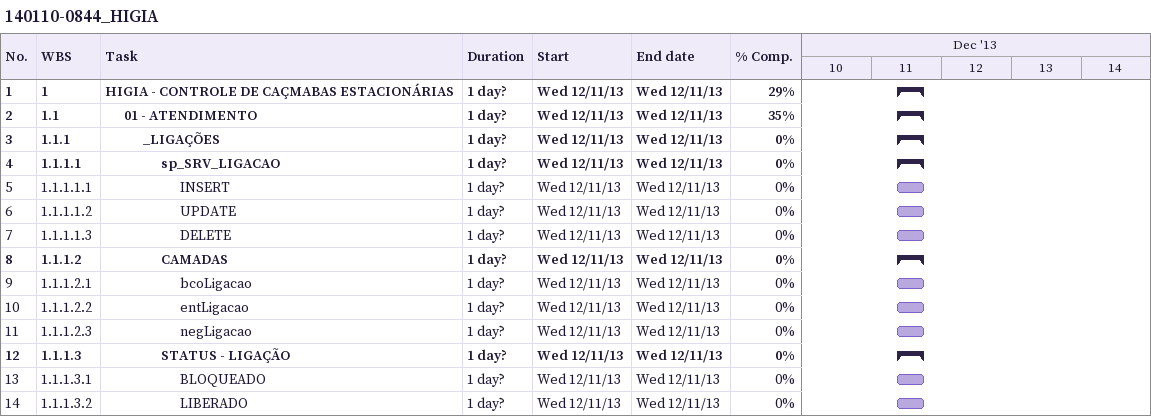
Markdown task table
140110-0844_HIGIA

| ID | WBS | Task | Duration | Start | Finish | % complete |
|---|---|---|---|---|---|---|
| 1 | 1 | **HIGIA - CONTROLE DE CAÇMABAS ESTACIONÁRIAS** | 1d? | 2013-12-11 | 2013-12-11 | 29 |
| 2 | 1.1 | **01 - ATENDIMENTO** | 1d? | 2013-12-11 | 2013-12-11 | 35 |
| 3 | 1.1.1 | **_LIGAÇÕES** | 1d? | 2013-12-11 | 2013-12-11 | 0 |
| 4 | 1.1.1.1 | **sp_SRV_LIGACAO** | 1d? | 2013-12-11 | 2013-12-11 | 0 |
| 5 | 1.1.1.1.1 | INSERT | 1d? | 2013-12-11 | 2013-12-11 | 0 |
| 6 | 1.1.1.1.2 | UPDATE | 1d? | 2013-12-11 | 2013-12-11 | 0 |
| 7 | 1.1.1.1.3 | DELETE | 1d? | 2013-12-11 | 2013-12-11 | 0 |
| 8 | 1.1.1.2 | **CAMADAS** | 1d? | 2013-12-11 | 2013-12-11 | 0 |
| 9 | 1.1.1.2.1 | bcoLigacao | 1d? | 2013-12-11 | 2013-12-11 | 0 |
| 10 | 1.1.1.2.2 | entLigacao | 1d? | 2013-12-11 | 2013-12-11 | 0 |
| 11 | 1.1.1.2.3 | negLigacao | 1d? | 2013-12-11 | 2013-12-11 | 0 |
| 12 | 1.1.1.3 | **STATUS - LIGAÇÃO** | 1d? | 2013-12-11 | 2013-12-11 | 0 |
| 13 | 1.1.1.3.1 | BLOQUEADO | 1d? | 2013-12-11 | 2013-12-11 | 0 |
| 14 | 1.1.1.3.2 | LIBERADO | 1d? | 2013-12-11 | 2013-12-11 | 0 |
